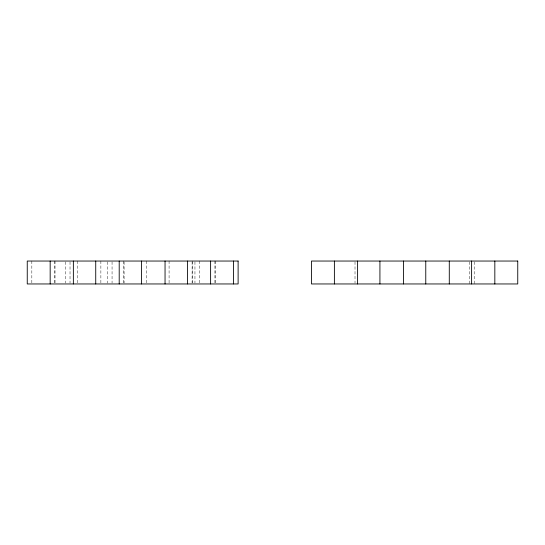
<?xml version="1.0" encoding="UTF-8"?>
<svg xmlns="http://www.w3.org/2000/svg" width="545" height="545" viewBox="0 0 545 545"><rect width="100%" height="100%" fill="white"/><g stroke="black" fill="none" stroke-linecap="round" stroke-linejoin="round"><path stroke-width="0.41" stroke-dasharray="2.73 2.04" d="M474.198 261.886L474.198 283.959M469.62 261.886L469.62 283.959M355.013 261.886L355.013 283.114M215.2 261.041L215.2 283.114M214.921 261.041L214.921 283.114M199.538 261.041L199.538 283.114M194.953 261.886L194.953 283.114M192.555 261.041L192.555 283.114M192.099 261.886L192.099 283.114M169.079 261.041L169.079 283.114M146.714 261.041L146.714 283.114M124.09 261.886L124.09 283.114M123.238 261.041L123.238 283.114M112.059 261.886L112.059 283.114M107.474 261.886L107.474 283.114M100.873 261.041L100.873 283.114M77.397 261.041L77.397 283.114M70.026 261.886L70.026 283.114M65.441 261.886L65.441 283.114M55.031 261.041L55.031 283.114M54.752 261.041L54.752 283.114M31.835 261.041L31.835 283.114"/><path stroke-width="0.82" d="M494.833 261.041L494.833 283.959M471.609 261.041L471.609 283.959M449.284 261.041L449.284 283.959M425.768 261.041L425.768 283.959M403.443 261.041L403.443 283.959M379.926 261.041L379.926 283.959M357.602 261.041L357.602 283.959M334.385 261.041L334.385 283.959M233.533 261.041L233.533 283.959M210.615 261.041L210.615 283.959M187.419 261.041L187.419 283.959M165.046 261.041L165.046 283.959M141.577 261.041L141.577 283.959M119.205 261.041L119.205 283.959M95.736 261.041L95.736 283.959M73.364 261.041L73.364 283.959M50.167 261.041L50.167 283.959M238.117 261.041L27.25 261.041L27.25 283.959L238.117 283.959L238.117 261.041M517.75 261.041L311.468 261.041L311.468 283.959L517.75 283.959L517.75 261.041"/></g></svg>
